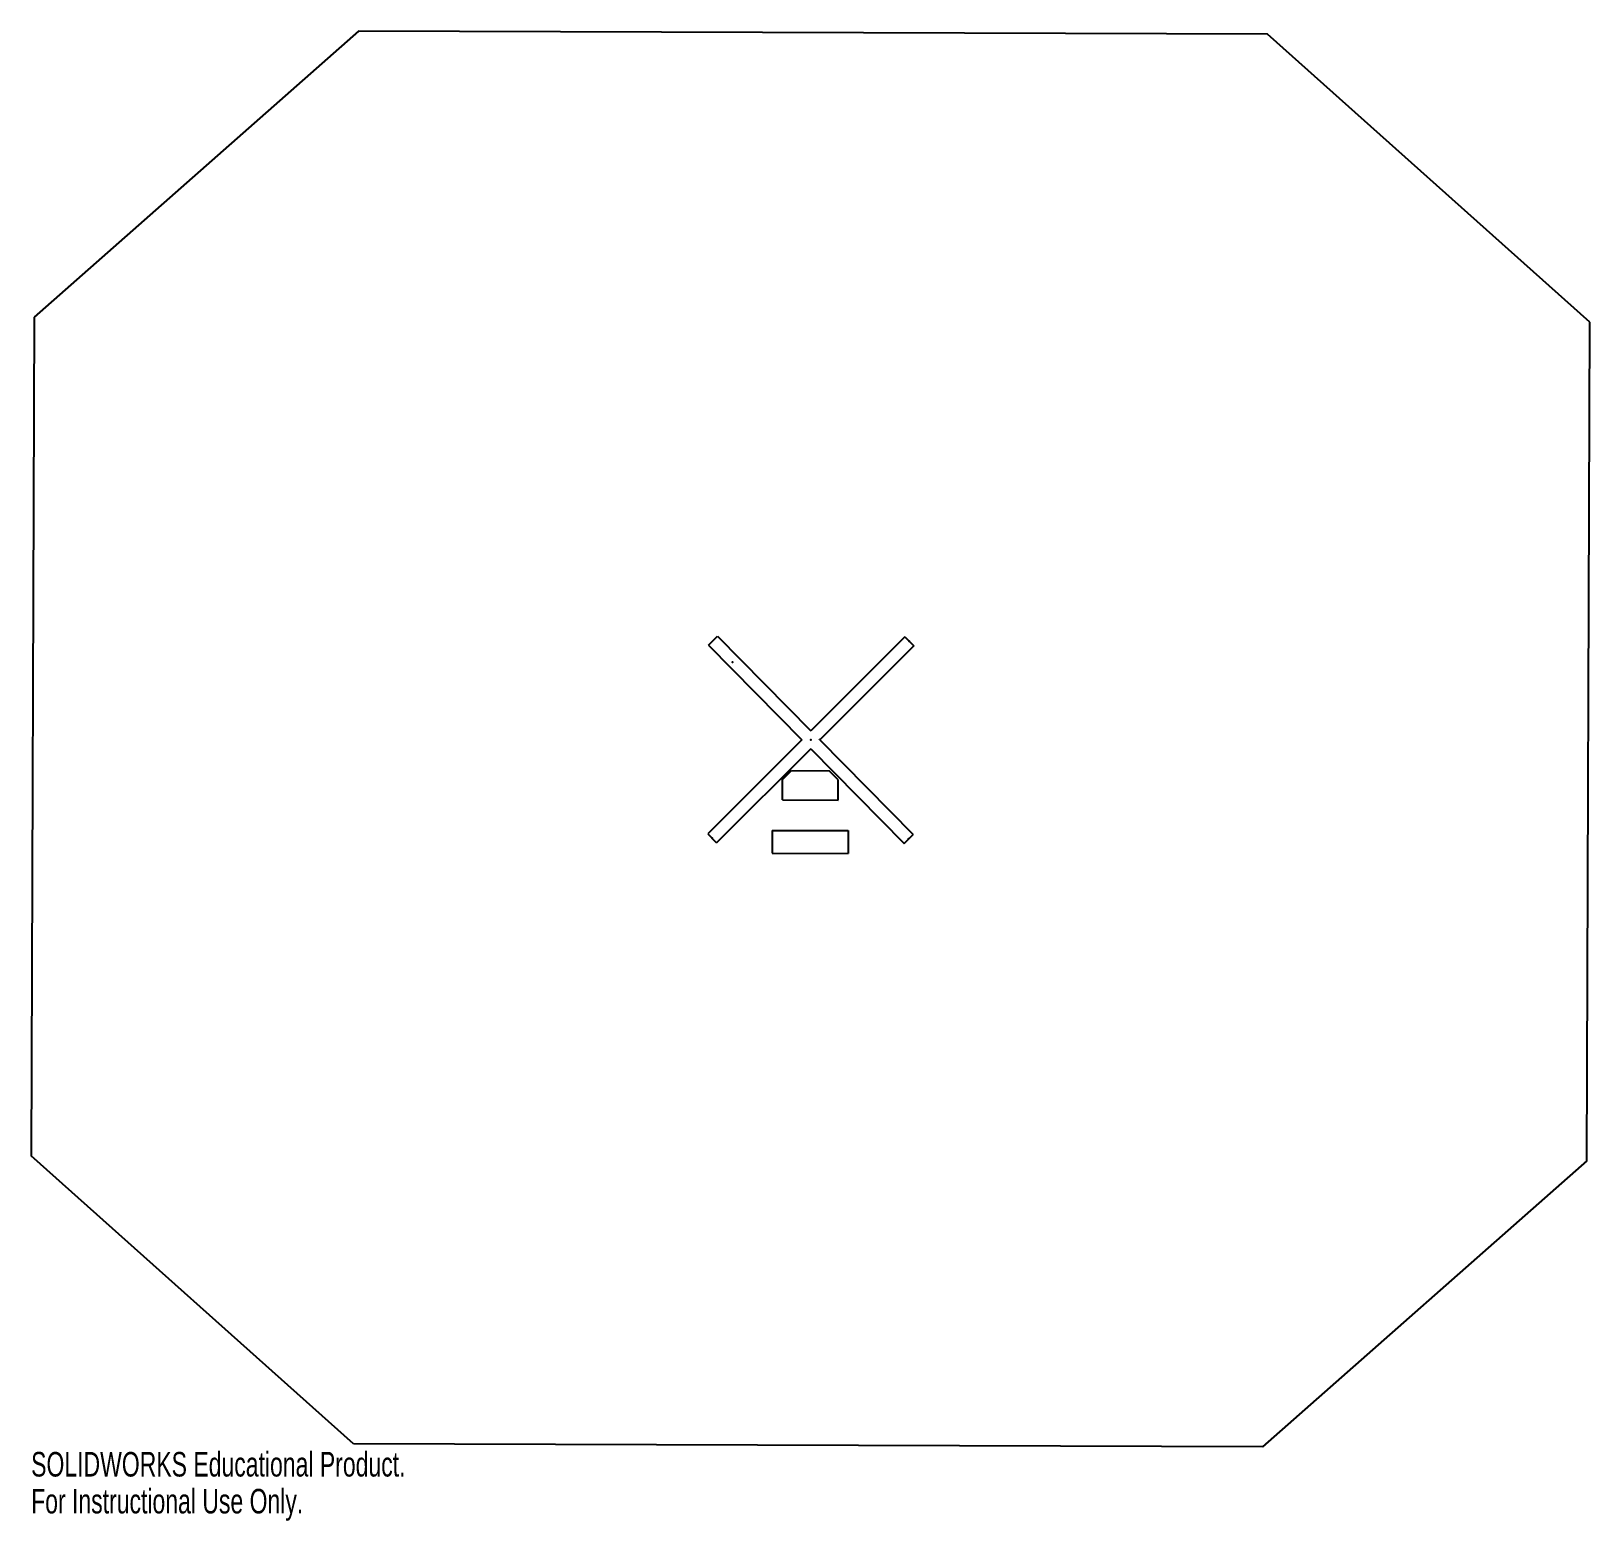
# Model space of a CAD drawing. Header units: millimetres. Extents: x -307 to 0, y -153 to 140.
import ezdxf

# ---------------------------------------------------------------- set-up
doc = ezdxf.new("R2010")
doc.units = ezdxf.units.MM
doc.header["$PDSIZE"] = -1
doc.linetypes.add('CENTERX2', pattern=[20.32, 12.7, -2.54, 2.54, -2.54])
doc.styles.add('SLDTEXTSTYLE0', font='TXT', dxfattribs={"width": 0.7})

msp = doc.modelspace()

# ---------------------------------------------------------------- linework, layer by layer
at = {"color": 7, "linetype": 'Continuous'}
for p, q in [((-242.09, 139.78), (-305.92, 83.48)), ((-63.13, 139.21), (-242.09, 139.78)), ((0.29, 82.5), (-63.13, 139.21)), ((-305.92, 83.48), (-306.51, -81.52)), ((-0.29, -82.5), (0.29, 82.5)), ((-173.21, 18.97), (-171.44, 20.73)), ((-173.21, 18.97), (-154.82, 0.35)), ((-171.44, 20.73), (-153.05, 2.11)), ((-134.53, 20.61), (-153.05, 2.11)), ((-132.78, 18.84), (-151.3, 0.34)), ((-134.53, 20.61), (-132.78, 18.84)), ((-154.82, 0.35), (-173.34, -18.15)), ((-151.3, 0.34), (-132.91, -18.28)), ((-153.07, -1.42), (-171.59, -19.93)), ((-153.07, -1.42), (-134.68, -20.04)), ((-158.6, -7.49), (-156.84, -5.73)), ((-156.84, -5.73), (-149.4, -5.76)), ((-147.66, -7.52), (-149.4, -5.76)), ((-158.61, -11.49), (-158.6, -7.49)), ((-147.68, -11.52), (-147.66, -7.52)), ((-158.61, -11.49), (-147.68, -11.52)), ((-173.34, -18.15), (-171.59, -19.93)), ((-160.62, -17.48), (-160.64, -21.98)), ((-160.62, -17.48), (-145.71, -17.53)), ((-145.71, -17.53), (-145.72, -22.03)), ((-134.68, -20.04), (-132.91, -18.28)), ((-160.64, -21.98), (-145.72, -22.03)), ((-243.08, -138.22), (-306.51, -81.52)), ((-0.29, -82.5), (-64.13, -138.79)), ((-64.13, -138.79), (-243.08, -138.22))]:
    msp.add_line(p, q, dxfattribs=at)
at = {"color": 7, "linetype": 'CENTERX2'}
msp.add_line((-151.3, 0.34), (-151.42, 0.45), dxfattribs=at)
at = {"color": 7, "linetype": 'Continuous'}
for p in [(-133.66, 19.73), (-168.45, 15.64), (-153.06, 0.34), (-172.46, -19.04), (-133.8, -19.16)]:
    msp.add_point(p, dxfattribs=at)

# ---------------------------------------------------------------- texts
at = {"color": 7, "linetype": 'Continuous', "char_height": 4.8336, "attachment_point": 1, "style": 'SLDTEXTSTYLE0'}
for s, insert in [('SOLIDWORKS Educational Product.', (-306.51, -139.8)), ('For Instructional Use Only.', (-306.51, -147.06))]:
    msp.add_mtext(s, dxfattribs=dict(at, insert=insert))

doc.saveas('drawing.dxf')
